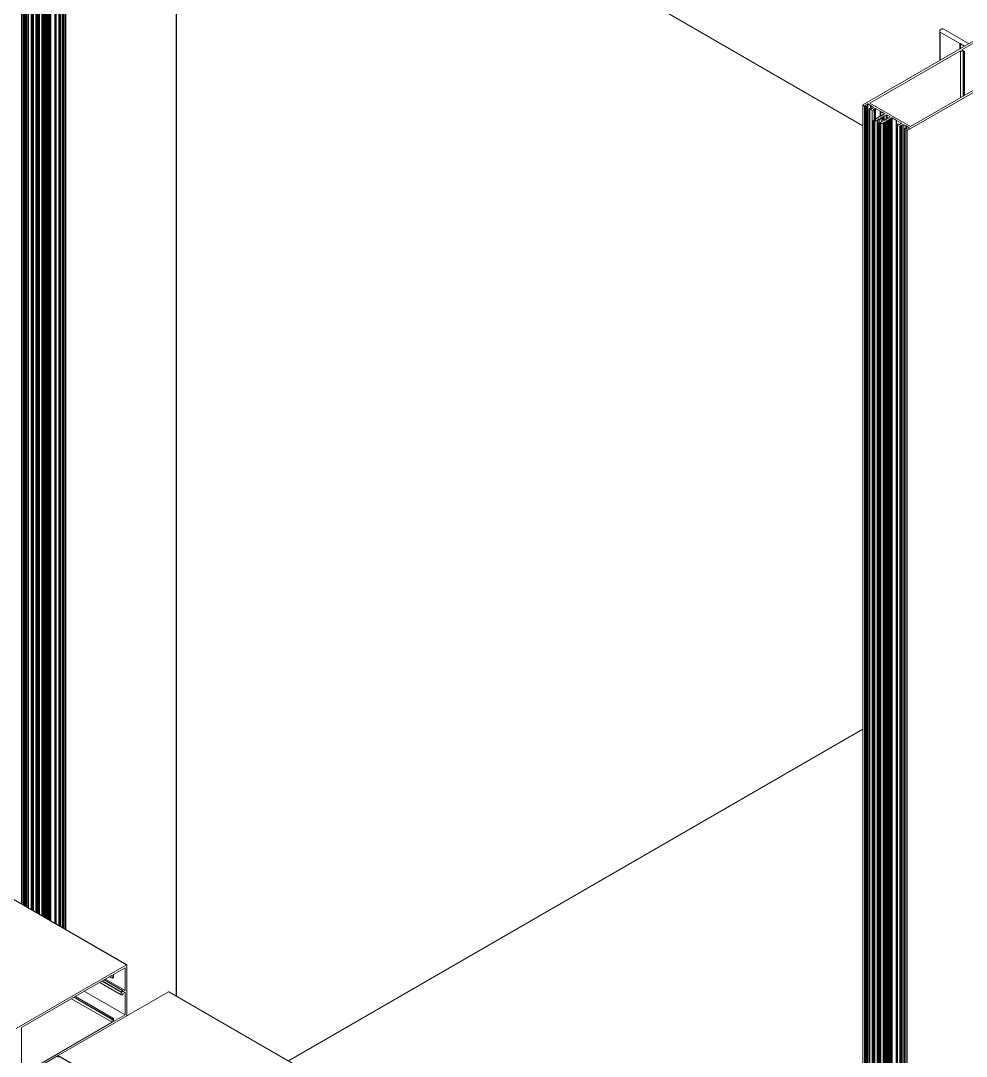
# Model space of a CAD drawing. Header units: millimetres. Extents: x 39 to 459, y 26 to 647.
# Drawn here: x 148.07 to 159.4, y 230.1 to 242.5 of the extents above; entities that cross this region are included whole.
import ezdxf

# ---------------------------------------------------------------- set-up
doc = ezdxf.new("R2010")
doc.units = ezdxf.units.MM
doc.layers.add('ANTET', color=7, linetype='Continuous')

# ---------------------------------------------------------------- blocks, each defined once
blk = doc.blocks.new('Kayıt Montajı')
at = {"color": 7, "linetype": 'Continuous', "lineweight": 15}
for p, q in [((11283.651, 2129.536), (11283.651, 2114.152)), ((11283.693, 2114.128), (11283.693, 2129.525)), ((11283.726, 2129.494), (11283.726, 2114.109)), ((11283.771, 2129.345), (11283.771, 2114.083)), ((11283.821, 2129.354), (11283.821, 2114.054)), ((11283.828, 2129.358), (11283.828, 2114.05)), ((11283.835, 2129.307), (11283.835, 2114.046)), ((11283.857, 2114.033), (11283.857, 2129.305)), ((11283.899, 2129.32), (11283.899, 2114.009)), ((11283.916, 2129.33), (11283.916, 2113.999)), ((11283.933, 2129.34), (11283.933, 2113.989)), ((11283.95, 2129.35), (11283.95, 2113.979)), ((11283.967, 2129.359), (11283.967, 2113.97)), ((11283.984, 2129.369), (11283.984, 2113.96)), ((11284.05, 2129.354), (11284.05, 2113.922)), ((11284.056, 2129.351), (11284.056, 2113.918)), ((11284.061, 2129.302), (11284.061, 2113.915)), ((11284.117, 2113.883), (11284.117, 2129.28)), ((11284.121, 2129.301), (11284.121, 2113.881)), ((11284.142, 2129.301), (11284.142, 2113.869)), ((11284.151, 2129.249), (11284.151, 2113.864)), ((11285.505, 2113.05), (11285.505, 2128.623)), ((11290.279, 2125.464), (11293.727, 2123.473)), ((11294.649, 2124.598), (11294.649, 2124.616)), ((11294.649, 2124.598), (11294.649, 2124.252)), ((11294.652, 2124.621), (11294.672, 2124.633)), ((11294.889, 2124.456), (11294.652, 2124.593)), ((11294.999, 2124.454), (11294.689, 2124.633)), ((11295.05, 2124.483), (11293.728, 2123.721)), ((11294.896, 2124.456), (11294.889, 2124.456)), ((11294.889, 2124.456), (11294.889, 2124.391)), ((11294.896, 2124.456), (11294.896, 2124.452)), ((11294.946, 2124.423), (11294.896, 2124.452)), ((11294.896, 2124.452), (11294.896, 2124.395)), ((11295.052, 2124.46), (11294.914, 2124.381)), ((11294.898, 2124.371), (11293.811, 2123.744)), ((11294.928, 2124.354), (11294.898, 2124.371)), ((11294.898, 2124.371), (11294.898, 2123.808)), ((11294.914, 2124.381), (11294.944, 2124.363)), ((11294.944, 2124.361), (11294.932, 2124.354)), ((11294.944, 2123.835), (11294.944, 2124.362)), ((11294.258, 2123.414), (11295.58, 2124.177)), ((11294.299, 2123.462), (11295.386, 2124.09)), ((11293.727, 2123.719), (11293.727, 2108.303)), ((11293.728, 2123.718), (11293.747, 2123.707)), ((11293.747, 2123.707), (11293.756, 2123.703)), ((11293.756, 2123.719), (11293.781, 2123.734)), ((11293.768, 2123.71), (11293.756, 2123.717)), ((11293.762, 2123.703), (11293.768, 2123.707)), ((11293.769, 2108.279), (11293.769, 2123.708)), ((11293.785, 2123.734), (11293.818, 2123.715)), ((11293.811, 2123.744), (11294.299, 2123.462)), ((11293.818, 2123.715), (11293.825, 2123.715)), ((11293.818, 2123.715), (11293.818, 2123.681)), ((11293.825, 2123.715), (11293.825, 2123.711)), ((11293.825, 2123.711), (11293.849, 2123.697)), ((11293.825, 2123.711), (11293.825, 2123.677)), ((11293.803, 2123.677), (11293.803, 2108.26)), ((11293.811, 2123.683), (11293.804, 2123.679)), ((11293.804, 2123.675), (11293.811, 2123.67)), ((11293.811, 2123.67), (11293.84, 2123.653)), ((11293.828, 2123.675), (11293.815, 2123.683)), ((11293.849, 2123.685), (11293.832, 2123.675)), ((11293.849, 2123.697), (11293.849, 2123.685)), ((11293.853, 2123.667), (11293.875, 2123.68)), ((11293.865, 2123.657), (11293.853, 2123.664)), ((11293.862, 2123.653), (11293.865, 2123.655)), ((11293.866, 2123.531), (11293.866, 2123.656)), ((11293.88, 2123.68), (11293.935, 2123.648)), ((11293.924, 2123.577), (11293.916, 2123.577)), ((11293.928, 2123.584), (11293.928, 2123.579)), ((11293.941, 2123.587), (11293.933, 2123.587)), ((11293.935, 2123.648), (11293.941, 2123.648)), ((11293.935, 2123.648), (11293.935, 2123.587)), ((11293.941, 2123.648), (11293.941, 2123.644)), ((11293.941, 2123.644), (11293.989, 2123.616)), ((11293.941, 2123.644), (11293.941, 2123.587)), ((11293.945, 2123.594), (11293.945, 2123.589)), ((11293.958, 2123.596), (11293.95, 2123.596)), ((11293.962, 2123.604), (11293.962, 2123.599)), ((11293.974, 2123.581), (11293.962, 2123.574)), ((11293.974, 2123.606), (11293.967, 2123.606)), ((11293.981, 2123.585), (11293.972, 2123.586)), ((11293.972, 2123.586), (11293.974, 2123.581)), ((11293.974, 2123.581), (11293.974, 2123.537)), ((11293.989, 2123.614), (11293.976, 2123.607)), ((11294.007, 2123.6), (11293.981, 2123.585)), ((11293.981, 2123.585), (11293.981, 2123.536)), ((11294.049, 2123.582), (11294.018, 2123.6)), ((11294.033, 2123.566), (11294.049, 2123.575)), ((11293.847, 2123.528), (11293.847, 2108.234)), ((11293.854, 2123.533), (11293.848, 2123.529)), ((11293.848, 2123.526), (11293.857, 2123.521)), ((11293.862, 2123.531), (11293.859, 2123.533)), ((11293.86, 2123.52), (11293.868, 2123.52)), ((11293.877, 2123.537), (11293.866, 2123.531)), ((11293.87, 2123.521), (11293.898, 2123.537)), ((11293.877, 2123.555), (11293.877, 2123.538)), ((11293.89, 2123.557), (11293.882, 2123.557)), ((11293.894, 2123.564), (11293.894, 2123.56)), ((11293.896, 2123.542), (11293.904, 2123.541)), ((11293.898, 2123.537), (11293.896, 2123.542)), ((11293.898, 2123.537), (11293.898, 2108.205)), ((11293.907, 2123.567), (11293.899, 2123.567)), ((11293.904, 2123.541), (11293.917, 2123.548)), ((11293.904, 2123.541), (11293.904, 2108.201)), ((11293.911, 2123.574), (11293.911, 2123.57)), ((11293.912, 2123.495), (11293.912, 2123.49)), ((11293.912, 2123.49), (11293.912, 2108.197)), ((11293.95, 2123.518), (11293.913, 2123.496)), ((11293.913, 2123.489), (11293.922, 2123.484)), ((11293.915, 2123.553), (11293.923, 2123.552)), ((11293.917, 2123.548), (11293.915, 2123.553)), ((11293.917, 2123.548), (11293.917, 2123.499)), ((11293.923, 2123.552), (11293.966, 2123.527)), ((11293.923, 2123.552), (11293.923, 2123.503)), ((11293.926, 2123.484), (11293.933, 2123.487)), ((11293.93, 2123.494), (11293.94, 2123.5)), ((11293.933, 2123.49), (11293.93, 2123.492)), ((11293.943, 2123.563), (11293.934, 2123.564)), ((11293.934, 2123.564), (11293.936, 2123.559)), ((11293.934, 2108.184), (11293.934, 2123.488)), ((11293.936, 2123.559), (11293.978, 2123.534)), ((11293.942, 2123.501), (11293.971, 2123.501)), ((11293.955, 2123.57), (11293.943, 2123.563)), ((11293.943, 2123.563), (11293.943, 2123.555)), ((11293.958, 2123.517), (11293.95, 2123.518)), ((11293.962, 2123.574), (11293.953, 2123.575)), ((11293.953, 2123.575), (11293.955, 2123.57)), ((11293.955, 2123.57), (11293.955, 2123.548)), ((11293.966, 2123.527), (11293.956, 2123.522)), ((11293.956, 2123.522), (11293.958, 2123.517)), ((11293.956, 2123.522), (11293.956, 2123.517)), ((11293.962, 2123.574), (11293.962, 2123.544)), ((11293.976, 2123.503), (11293.976, 2123.508)), ((11293.976, 2123.503), (11293.976, 2108.16)), ((11293.978, 2123.534), (11293.988, 2123.54)), ((11293.98, 2123.51), (11293.988, 2123.51)), ((11293.988, 2123.54), (11293.996, 2123.539)), ((11293.992, 2123.513), (11293.992, 2123.518)), ((11293.992, 2123.513), (11293.992, 2108.15)), ((11293.994, 2123.544), (11294.007, 2123.551)), ((11293.996, 2123.539), (11293.994, 2123.544)), ((11293.994, 2123.544), (11293.994, 2123.539)), ((11293.997, 2123.52), (11294.005, 2123.52)), ((11294.007, 2123.551), (11294.016, 2123.55)), ((11294.009, 2123.523), (11294.009, 2123.527)), ((11294.009, 2123.523), (11294.009, 2108.14)), ((11294.014, 2123.555), (11294.026, 2123.562)), ((11294.016, 2123.55), (11294.014, 2123.555)), ((11294.014, 2123.555), (11294.014, 2123.55)), ((11294.014, 2123.53), (11294.022, 2123.53)), ((11294.026, 2123.562), (11294.035, 2123.561)), ((11294.026, 2123.533), (11294.026, 2123.537)), ((11294.026, 2123.533), (11294.026, 2108.131)), ((11294.031, 2123.54), (11294.039, 2123.54)), ((11294.035, 2123.561), (11294.033, 2123.566)), ((11294.033, 2123.566), (11294.033, 2123.561)), ((11294.043, 2123.542), (11294.043, 2123.547)), ((11294.043, 2123.542), (11294.043, 2108.121)), ((11294.048, 2123.55), (11294.056, 2123.55)), ((11294.06, 2123.552), (11294.06, 2123.557)), ((11294.06, 2123.552), (11294.06, 2108.111)), ((11294.061, 2123.558), (11294.074, 2123.565)), ((11294.078, 2123.565), (11294.126, 2123.537)), ((11294.126, 2123.537), (11294.132, 2123.537)), ((11294.126, 2123.537), (11294.126, 2108.073)), ((11294.132, 2123.537), (11294.132, 2123.534)), ((11294.132, 2123.534), (11294.187, 2123.502)), ((11294.132, 2123.534), (11294.132, 2108.07)), ((11294.137, 2123.485), (11294.137, 2108.067)), ((11294.145, 2123.493), (11294.142, 2123.492)), ((11294.142, 2123.479), (11294.171, 2123.462)), ((11294.161, 2123.487), (11294.149, 2123.493)), ((11294.187, 2123.499), (11294.165, 2123.487)), ((11294.172, 2123.462), (11294.18, 2123.458)), ((11294.18, 2123.474), (11294.197, 2123.484)), ((11294.193, 2123.465), (11294.18, 2123.472)), ((11294.186, 2123.458), (11294.193, 2123.462)), ((11294.194, 2108.034), (11294.194, 2123.463)), ((11294.197, 2123.484), (11294.218, 2123.484)), ((11294.197, 2123.484), (11294.197, 2108.032)), ((11294.218, 2123.484), (11294.242, 2123.47)), ((11294.218, 2123.484), (11294.218, 2108.02)), ((11294.242, 2123.47), (11294.249, 2123.47)), ((11294.242, 2123.47), (11294.242, 2123.436)), ((11294.249, 2123.47), (11294.249, 2123.466)), ((11294.249, 2123.466), (11294.282, 2123.447)), ((11294.249, 2123.466), (11294.249, 2123.432)), ((11294.227, 2123.432), (11294.227, 2108.015)), ((11294.235, 2123.438), (11294.228, 2123.434)), ((11294.228, 2123.43), (11294.235, 2123.426)), ((11294.235, 2123.425), (11294.254, 2123.414)), ((11294.252, 2123.43), (11294.239, 2123.438)), ((11294.282, 2123.445), (11294.256, 2123.43)), ((11284.909, 2113.425), (11275.363, 2118.936)), ((11284.91, 2113.425), (11275.364, 2118.936)), ((11286.847, 2112.275), (11293.727, 2116.247)), ((11284.909, 2113.425), (11283.587, 2112.662)), ((11284.911, 2112.816), (11284.911, 2113.424)), ((11284.736, 2113.301), (11283.649, 2112.673)), ((11284.736, 2113.266), (11284.736, 2113.301)), ((11284.89, 2113.389), (11284.752, 2113.31)), ((11284.752, 2113.31), (11284.752, 2113.275)), ((11284.89, 2113.118), (11284.89, 2113.389)), ((11284.588, 2113.215), (11284.846, 2113.066)), ((11284.862, 2113.118), (11284.64, 2113.245)), ((11284.89, 2113.118), (11284.655, 2113.254)), ((11284.705, 2113.283), (11284.737, 2113.265)), ((11284.75, 2113.272), (11284.738, 2113.265)), ((11285.412, 2113.103), (11284.09, 2112.34)), ((11284.751, 2112.782), (11284.295, 2113.046)), ((11284.89, 2112.826), (11284.402, 2113.108)), ((11284.845, 2113.067), (11284.845, 2113.096)), ((11284.846, 2113.099), (11284.859, 2113.116)), ((11284.859, 2113.063), (11284.846, 2113.066)), ((11284.862, 2113.116), (11284.862, 2113.104)), ((11284.862, 2113.079), (11284.862, 2113.067)), ((11284.864, 2113.103), (11284.89, 2113.118)), ((11284.89, 2113.097), (11284.864, 2113.083)), ((11284.89, 2112.826), (11284.89, 2113.097)), ((11294.958, 2107.592), (11285.412, 2113.103)), ((11294.959, 2107.592), (11285.413, 2113.103)), ((11284.736, 2112.737), (11284.248, 2113.019)), ((11284.752, 2112.746), (11284.89, 2112.826)), ((11283.649, 2112.11), (11284.736, 2112.737)), ((11283.649, 2112.673), (11283.649, 2112.11)), ((11284.736, 2112.737), (11284.736, 2112.771)), ((11284.738, 2112.775), (11284.75, 2112.782)), ((11284.752, 2112.781), (11284.752, 2112.746)), ((11283.587, 2112.05), (11284.089, 2112.339)), ((11293.634, 2106.825), (11284.088, 2112.336)), ((11284.088, 2112.336), (11284.088, 2112.314)), ((11293.636, 2106.829), (11284.09, 2112.34))]:
    blk.add_line(p, q, dxfattribs=at)
at = {"color": 8, "linetype": 'Continuous', "lineweight": 15}
for p, q in [((11283.652, 2129.535), (11283.652, 2114.152)), ((11283.705, 2129.551), (11283.705, 2114.121)), ((11283.709, 2129.551), (11283.709, 2114.119)), ((11283.671, 2129.524), (11283.671, 2114.14)), ((11283.671, 2129.524), (11283.671, 2114.141)), ((11283.679, 2129.52), (11283.679, 2114.136)), ((11283.685, 2129.52), (11283.685, 2114.132)), ((11283.692, 2129.524), (11283.692, 2114.128)), ((11283.727, 2129.492), (11283.727, 2114.108)), ((11283.734, 2129.487), (11283.734, 2114.104)), ((11283.735, 2129.487), (11283.735, 2114.104)), ((11283.764, 2129.47), (11283.764, 2114.087)), ((11283.772, 2129.343), (11283.772, 2114.082)), ((11283.781, 2129.338), (11283.781, 2114.077)), ((11283.783, 2129.337), (11283.783, 2114.076)), ((11283.792, 2129.337), (11283.792, 2114.071)), ((11283.794, 2129.338), (11283.794, 2114.07)), ((11283.836, 2129.306), (11283.836, 2114.045)), ((11283.846, 2129.3), (11283.846, 2114.04)), ((11283.85, 2129.3), (11283.85, 2114.037)), ((11283.856, 2129.304), (11283.856, 2114.033)), ((11283.864, 2129.317), (11283.864, 2114.029)), ((11283.866, 2129.318), (11283.866, 2114.028)), ((11283.895, 2129.318), (11283.895, 2114.011)), ((11283.904, 2129.327), (11283.904, 2114.006)), ((11283.912, 2129.327), (11283.912, 2114.002)), ((11283.921, 2129.337), (11283.921, 2113.996)), ((11283.929, 2129.337), (11283.929, 2113.992)), ((11283.938, 2129.347), (11283.938, 2113.987)), ((11283.946, 2129.347), (11283.946, 2113.982)), ((11283.955, 2129.357), (11283.955, 2113.977)), ((11283.963, 2129.357), (11283.963, 2113.972)), ((11283.972, 2129.367), (11283.972, 2113.967)), ((11283.98, 2129.367), (11283.98, 2113.962)), ((11283.985, 2129.375), (11283.985, 2113.959)), ((11283.998, 2129.382), (11283.998, 2113.952)), ((11284.002, 2129.382), (11284.002, 2113.95)), ((11284.065, 2129.296), (11284.065, 2113.913)), ((11284.095, 2129.279), (11284.095, 2113.896)), ((11284.116, 2129.279), (11284.116, 2113.883)), ((11284.095, 2129.279), (11284.095, 2113.896)), ((11284.104, 2129.275), (11284.104, 2113.891)), ((11284.11, 2129.275), (11284.11, 2113.887)), ((11284.152, 2129.247), (11284.152, 2113.863)), ((11284.159, 2129.242), (11284.159, 2113.859)), ((11284.159, 2129.242), (11284.159, 2113.859)), ((11284.178, 2129.231), (11284.178, 2113.848)), ((11284.182, 2129.231), (11284.182, 2113.845)), ((11285.504, 2128.622), (11285.504, 2113.051)), ((11294.652, 2124.593), (11294.652, 2124.254)), ((11294.928, 2124.354), (11294.928, 2123.825)), ((11294.932, 2124.354), (11294.932, 2123.828)), ((11294.944, 2124.361), (11294.944, 2123.834)), ((11293.728, 2123.718), (11293.728, 2108.303)), ((11293.747, 2123.707), (11293.747, 2108.292)), ((11293.747, 2123.707), (11293.747, 2108.292)), ((11293.756, 2123.719), (11293.756, 2123.717)), ((11293.756, 2123.703), (11293.756, 2108.287)), ((11293.762, 2123.703), (11293.762, 2108.283)), ((11293.768, 2123.707), (11293.768, 2108.28)), ((11293.781, 2123.734), (11293.781, 2108.272)), ((11293.785, 2123.734), (11293.785, 2108.27)), ((11293.804, 2123.675), (11293.804, 2108.259)), ((11293.811, 2123.67), (11293.811, 2108.255)), ((11293.811, 2123.67), (11293.811, 2108.255)), ((11293.84, 2123.653), (11293.84, 2108.238)), ((11293.853, 2123.667), (11293.853, 2123.664)), ((11293.862, 2123.653), (11293.862, 2123.531)), ((11293.865, 2123.655), (11293.865, 2123.53)), ((11293.875, 2123.68), (11293.875, 2123.536)), ((11293.88, 2123.68), (11293.88, 2123.557)), ((11293.989, 2123.616), (11293.989, 2123.614)), ((11294.007, 2123.6), (11294.007, 2123.551)), ((11294.018, 2123.6), (11294.018, 2123.557)), ((11294.049, 2123.582), (11294.049, 2123.575)), ((11293.848, 2123.526), (11293.848, 2108.234)), ((11293.857, 2123.521), (11293.857, 2108.228)), ((11293.86, 2123.52), (11293.86, 2108.227)), ((11293.868, 2123.52), (11293.868, 2108.222)), ((11293.87, 2123.521), (11293.87, 2108.221)), ((11293.913, 2123.489), (11293.913, 2108.196)), ((11293.922, 2123.484), (11293.922, 2108.191)), ((11293.926, 2123.484), (11293.926, 2108.188)), ((11293.93, 2123.494), (11293.93, 2123.492)), ((11293.933, 2123.487), (11293.933, 2108.185)), ((11293.94, 2123.5), (11293.94, 2108.18)), ((11293.942, 2123.501), (11293.942, 2108.179)), ((11293.971, 2123.501), (11293.971, 2108.163)), ((11293.98, 2123.51), (11293.98, 2108.157)), ((11293.988, 2123.51), (11293.988, 2108.153)), ((11293.997, 2123.52), (11293.997, 2108.148)), ((11294.005, 2123.52), (11294.005, 2108.143)), ((11294.014, 2123.53), (11294.014, 2108.138)), ((11294.022, 2123.53), (11294.022, 2108.133)), ((11294.031, 2123.54), (11294.031, 2108.128)), ((11294.039, 2123.54), (11294.039, 2108.123)), ((11294.048, 2123.55), (11294.048, 2108.118)), ((11294.056, 2123.55), (11294.056, 2108.114)), ((11294.061, 2123.558), (11294.061, 2108.11)), ((11294.074, 2123.565), (11294.074, 2108.103)), ((11294.078, 2123.565), (11294.078, 2108.101)), ((11294.142, 2123.479), (11294.142, 2108.064)), ((11294.171, 2123.462), (11294.171, 2108.047)), ((11294.172, 2123.462), (11294.172, 2108.047)), ((11294.18, 2123.474), (11294.18, 2123.472)), ((11294.18, 2123.458), (11294.18, 2108.042)), ((11294.186, 2123.458), (11294.186, 2108.039)), ((11294.187, 2123.502), (11294.187, 2123.499)), ((11294.193, 2123.462), (11294.193, 2108.035)), ((11294.228, 2123.43), (11294.228, 2108.014)), ((11294.235, 2123.426), (11294.235, 2108.01)), ((11294.235, 2123.425), (11294.235, 2108.01)), ((11294.254, 2123.414), (11294.254, 2107.999)), ((11294.258, 2123.414), (11294.258, 2107.997)), ((11294.282, 2123.447), (11294.282, 2123.445)), ((11284.736, 2113.266), (11284.706, 2113.283)), ((11284.845, 2113.067), (11284.589, 2113.215)), ((11284.845, 2113.096), (11284.614, 2113.23)), ((11284.846, 2113.099), (11284.617, 2113.232)), ((11284.859, 2113.116), (11284.638, 2113.244)), ((11284.736, 2112.771), (11284.278, 2113.036)), ((11284.738, 2112.775), (11284.282, 2113.038)), ((11284.75, 2112.782), (11284.294, 2113.045)), ((11284.864, 2113.103), (11284.862, 2113.104))]:
    blk.add_line(p, q, dxfattribs=at)
at = {"color": 7, "linetype": 'Continuous', "lineweight": 15, "flags": 128}
for points in [[(11293.804, 2123.679), (11293.803, 2123.678), (11293.803, 2123.678), (11293.803, 2123.677), (11293.803, 2123.677), (11293.803, 2123.676), (11293.803, 2123.676), (11293.803, 2123.676), (11293.804, 2123.675)], [(11293.916, 2123.577), (11293.915, 2123.577), (11293.914, 2123.577), (11293.913, 2123.576), (11293.913, 2123.576), (11293.912, 2123.576), (11293.912, 2123.575), (11293.911, 2123.575), (11293.911, 2123.574)], [(11293.928, 2123.579), (11293.928, 2123.579), (11293.928, 2123.578), (11293.928, 2123.578), (11293.927, 2123.578), (11293.926, 2123.577), (11293.926, 2123.577), (11293.925, 2123.577), (11293.924, 2123.577)], [(11293.933, 2123.587), (11293.932, 2123.587), (11293.931, 2123.586), (11293.93, 2123.586), (11293.93, 2123.586), (11293.929, 2123.585), (11293.929, 2123.585), (11293.928, 2123.585), (11293.928, 2123.584)], [(11293.945, 2123.589), (11293.945, 2123.589), (11293.945, 2123.588), (11293.945, 2123.588), (11293.944, 2123.587), (11293.943, 2123.587), (11293.943, 2123.587), (11293.942, 2123.587), (11293.941, 2123.587)], [(11293.95, 2123.596), (11293.949, 2123.596), (11293.948, 2123.596), (11293.947, 2123.596), (11293.947, 2123.596), (11293.946, 2123.595), (11293.946, 2123.595), (11293.945, 2123.594), (11293.945, 2123.594)], [(11293.962, 2123.599), (11293.962, 2123.599), (11293.962, 2123.598), (11293.962, 2123.598), (11293.961, 2123.597), (11293.96, 2123.597), (11293.96, 2123.597), (11293.959, 2123.596), (11293.958, 2123.596)], [(11293.967, 2123.606), (11293.966, 2123.606), (11293.965, 2123.606), (11293.964, 2123.606), (11293.964, 2123.605), (11293.963, 2123.605), (11293.963, 2123.605), (11293.962, 2123.604), (11293.962, 2123.604)], [(11293.882, 2123.557), (11293.881, 2123.557), (11293.88, 2123.557), (11293.879, 2123.557), (11293.879, 2123.556), (11293.878, 2123.556), (11293.878, 2123.556), (11293.878, 2123.555), (11293.877, 2123.555)], [(11293.894, 2123.56), (11293.894, 2123.559), (11293.894, 2123.559), (11293.894, 2123.558), (11293.893, 2123.558), (11293.892, 2123.558), (11293.892, 2123.557), (11293.891, 2123.557), (11293.89, 2123.557)], [(11293.899, 2123.567), (11293.898, 2123.567), (11293.897, 2123.567), (11293.896, 2123.567), (11293.896, 2123.566), (11293.895, 2123.566), (11293.895, 2123.565), (11293.894, 2123.565), (11293.894, 2123.564)], [(11293.911, 2123.57), (11293.911, 2123.569), (11293.911, 2123.569), (11293.911, 2123.568), (11293.91, 2123.568), (11293.909, 2123.567), (11293.909, 2123.567), (11293.908, 2123.567), (11293.907, 2123.567)], [(11293.971, 2123.501), (11293.972, 2123.501), (11293.973, 2123.501), (11293.974, 2123.501), (11293.974, 2123.501), (11293.975, 2123.502), (11293.975, 2123.502), (11293.975, 2123.503), (11293.976, 2123.503)], [(11293.976, 2123.508), (11293.976, 2123.508), (11293.976, 2123.509), (11293.976, 2123.509), (11293.977, 2123.51), (11293.978, 2123.51), (11293.978, 2123.51), (11293.979, 2123.51), (11293.98, 2123.51)], [(11293.988, 2123.51), (11293.989, 2123.51), (11293.99, 2123.511), (11293.991, 2123.511), (11293.991, 2123.511), (11293.992, 2123.512), (11293.992, 2123.512), (11293.992, 2123.512), (11293.992, 2123.513)], [(11293.992, 2123.518), (11293.993, 2123.518), (11293.993, 2123.519), (11293.993, 2123.519), (11293.994, 2123.519), (11293.995, 2123.52), (11293.995, 2123.52), (11293.996, 2123.52), (11293.997, 2123.52)], [(11294.005, 2123.52), (11294.006, 2123.52), (11294.007, 2123.52), (11294.007, 2123.521), (11294.008, 2123.521), (11294.009, 2123.521), (11294.009, 2123.522), (11294.009, 2123.522), (11294.009, 2123.523)], [(11294.009, 2123.527), (11294.01, 2123.528), (11294.01, 2123.528), (11294.01, 2123.529), (11294.011, 2123.529), (11294.011, 2123.53), (11294.012, 2123.53), (11294.013, 2123.53), (11294.014, 2123.53)], [(11294.022, 2123.53), (11294.023, 2123.53), (11294.024, 2123.53), (11294.024, 2123.53), (11294.025, 2123.531), (11294.026, 2123.531), (11294.026, 2123.532), (11294.026, 2123.532), (11294.026, 2123.533)], [(11294.026, 2123.537), (11294.027, 2123.538), (11294.027, 2123.538), (11294.027, 2123.539), (11294.028, 2123.539), (11294.028, 2123.539), (11294.029, 2123.54), (11294.03, 2123.54), (11294.031, 2123.54)], [(11294.039, 2123.54), (11294.04, 2123.54), (11294.041, 2123.54), (11294.041, 2123.54), (11294.042, 2123.541), (11294.043, 2123.541), (11294.043, 2123.541), (11294.043, 2123.542), (11294.043, 2123.542)], [(11294.043, 2123.547), (11294.043, 2123.548), (11294.044, 2123.548), (11294.044, 2123.548), (11294.045, 2123.549), (11294.045, 2123.549), (11294.046, 2123.549), (11294.047, 2123.55), (11294.048, 2123.55)], [(11294.056, 2123.55), (11294.057, 2123.55), (11294.058, 2123.55), (11294.058, 2123.55), (11294.059, 2123.55), (11294.06, 2123.551), (11294.06, 2123.551), (11294.06, 2123.552), (11294.06, 2123.552)], [(11294.228, 2123.434), (11294.228, 2123.433), (11294.227, 2123.433), (11294.227, 2123.432), (11294.227, 2123.432), (11294.227, 2123.432), (11294.227, 2123.431), (11294.228, 2123.431), (11294.228, 2123.43)], [(11284.859, 2113.116), (11284.859, 2113.117), (11284.86, 2113.117), (11284.861, 2113.118), (11284.861, 2113.118), (11284.862, 2113.118), (11284.862, 2113.117), (11284.862, 2113.117), (11284.862, 2113.116)], [(11284.862, 2113.104), (11284.862, 2113.103), (11284.862, 2113.103), (11284.862, 2113.103), (11284.863, 2113.102), (11284.863, 2113.102), (11284.863, 2113.102), (11284.864, 2113.102), (11284.864, 2113.103)]]:
    blk.add_lwpolyline(points, dxfattribs=at)
at = {"color": 7, "linetype": 'Continuous', "lineweight": 15}
for centre, radius, start, end in [((11294.655, 2124.616), 0.00603, 114.374, 174.3074), ((11294.655, 2124.598), 0.00603, 185.6782, 245.6322), ((11294.681, 2124.616), 0.0184, 62.6118, 117.3906), ((11294.93, 2124.358), 0.00461, 242.6103, 297.3897), ((11294.943, 2124.362), 0.00131, 290.8249, 69.1751), ((11293.729, 2123.719), 0.00131, 110.7533, 249.2171), ((11293.748, 2123.709), 0.00239, 239.3929, 244.6068), ((11293.756, 2123.718), 0.00131, 110.7787, 249.1918), ((11293.758, 2123.709), 0.00699, 245.6962, 297.1949), ((11293.768, 2123.708), 0.00131, 290.766, 69.2044), ((11293.783, 2123.73), 0.00461, 62.5755, 117.4147), ((11293.813, 2123.678), 0.00461, 62.6134, 117.3965), ((11293.812, 2123.672), 0.00212, 235.0919, 240.7516), ((11293.83, 2123.679), 0.00462, 242.6321, 297.3679), ((11293.851, 2123.674), 0.0231, 242.6049, 297.3911), ((11293.854, 2123.665), 0.00131, 110.758, 249.2716), ((11293.864, 2123.656), 0.00131, 290.8249, 69.1751), ((11293.878, 2123.675), 0.00461, 62.5819, 117.4082), ((11293.974, 2123.611), 0.00432, 268.8073, 298.0761), ((11293.989, 2123.615), 0.00131, 290.758, 69.2716), ((11294.012, 2123.59), 0.0115, 62.6056, 117.3904), ((11294.048, 2123.578), 0.00327, 290.772, 69.228), ((11293.848, 2123.528), 0.00131, 110.7916, 249.2676), ((11293.856, 2123.528), 0.00461, 62.5878, 117.3925), ((11293.859, 2123.525), 0.00433, 241.9501, 271.1293), ((11293.864, 2123.535), 0.00461, 242.6263, 297.3836), ((11293.868, 2123.525), 0.00432, 268.8468, 298.0629), ((11293.876, 2123.538), 0.0015, 294.2986, 354.4081), ((11293.913, 2123.495), 0.00151, 114.4229, 174.2838), ((11293.913, 2123.49), 0.00151, 185.7406, 245.6308), ((11293.924, 2123.488), 0.00461, 242.5878, 297.3925), ((11293.93, 2123.493), 0.00131, 110.7787, 249.1918), ((11293.932, 2123.488), 0.00131, 290.7916, 69.2676), ((11293.942, 2123.496), 0.00432, 88.8468, 118.0629), ((11294.062, 2123.556), 0.0015, 114.2986, 174.4081), ((11294.076, 2123.561), 0.00461, 62.5819, 117.4082), ((11294.144, 2123.485), 0.00655, 110.7838, 249.2221), ((11294.147, 2123.489), 0.00462, 62.6321, 117.3679), ((11294.163, 2123.491), 0.00461, 242.5819, 297.4082), ((11294.173, 2123.464), 0.00239, 239.3929, 244.6068), ((11294.18, 2123.473), 0.00131, 110.8249, 249.1751), ((11294.183, 2123.464), 0.00699, 245.6927, 297.1912), ((11294.187, 2123.501), 0.00131, 290.758, 69.2716), ((11294.192, 2123.463), 0.00131, 290.7996, 69.2004), ((11294.237, 2123.434), 0.00461, 62.607, 117.4029), ((11294.236, 2123.427), 0.00213, 235.1099, 240.7482), ((11294.254, 2123.434), 0.00461, 242.6263, 297.3836), ((11294.256, 2123.418), 0.00461, 242.607, 297.4029), ((11294.281, 2123.446), 0.00131, 290.758, 69.2716), ((11284.91, 2113.424), 0.00131, 350.8068, 129.2416), ((11284.737, 2113.266), 0.00131, 170.7894, 309.1998), ((11284.747, 2113.276), 0.00461, 302.6087, 357.3913), ((11284.85, 2113.096), 0.00455, 142.5013, 177.4838), ((11284.847, 2113.067), 0.00136, 171.6385, 252.5868), ((11284.858, 2113.067), 0.00384, 277.9068, 3.3126), ((11284.866, 2113.079), 0.00456, 121.215, 178.7659), ((11285.413, 2113.102), 0.0015, 65.5787, 125.754), ((11284.906, 2112.816), 0.00466, 312.2283, 357.2956), ((11284.741, 2112.771), 0.00461, 122.5959, 177.4041), ((11284.751, 2112.781), 0.00131, 350.7642, 129.2251), ((11284.093, 2112.336), 0.00461, 122.59, 177.3903)]:
    blk.add_arc(centre, radius, start, end, dxfattribs=at)

msp = doc.modelspace()

# ---------------------------------------------------------------- block references
at = {"layer": 'ANTET', "color": 0}
msp.add_blockref('Kayıt Montajı', (-11135.57, -1882.226), dxfattribs=at)

doc.saveas('drawing.dxf')
